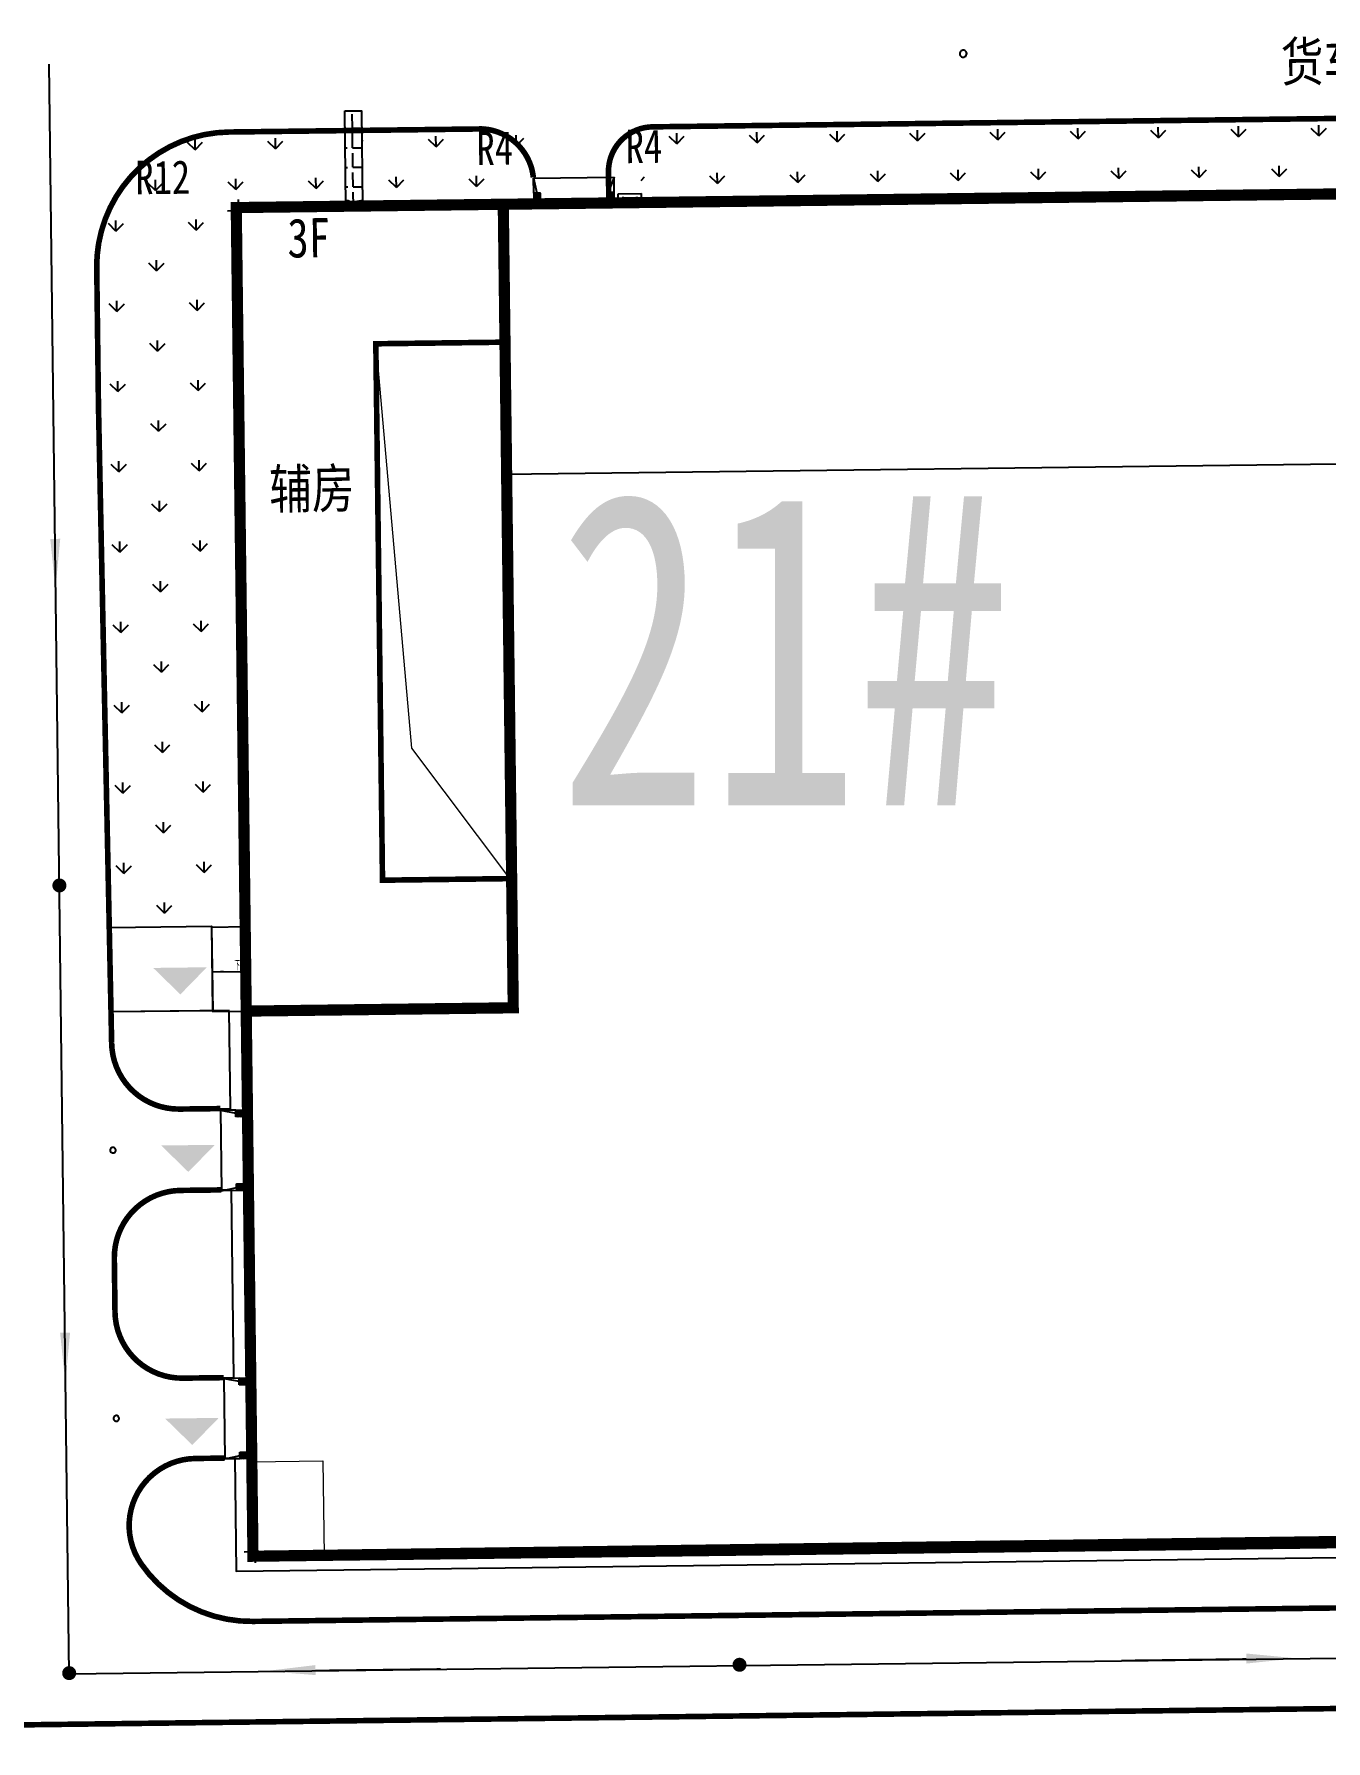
# Model space of a CAD drawing. Extents: x 60102 to 11003895, y 103457 to 3214550.
# Drawn here: x 9570518 to 9686129, y 2549574 to 2702284 of the extents above; entities that cross this region are included whole.
import ezdxf
from ezdxf.enums import TextEntityAlignment as Align

# ---------------------------------------------------------------- set-up
doc = ezdxf.new("R2010")
doc.units = 0
doc.header["$LTSCALE"] = 10
doc.linetypes.add('DOTE', pattern=[2.42, 2, -0.2, 0.02, -0.2])
doc.layers.get('0').update_dxf_attribs({"linetype": 'CONTINUOUS', "lineweight": 0})
for name, color, linetype in [('01', 7, 'CONTINUOUS'), ('COLUMN', 7, 'CONTINUOUS'), ('DIM_COOR', 3, 'CONTINUOUS'), ('GROUND', 2, 'CONTINUOUS'), ('jianzhulunkuox', 255, 'CONTINUOUS'), ('PUB_DIM', 3, 'CONTINUOUS'), ('PUB_TEXT', 7, 'CONTINUOUS'), ('STAIR', 2, 'CONTINUOUS'), ('WALL', 255, 'CONTINUOUS'), ('WINDOW', 2, 'CONTINUOUS'), ('WINDOW_TEXT', 7, 'CONTINUOUS'), ('其它标注', 7, 'CONTINUOUS'), ('围墙', 6, 'FENCELINE2'), ('填充', 8, 'CONTINUOUS'), ('本原设计坡度坡长', 141, 'CONTINUOUS'), ('本院设计厂区道路', 161, 'CONTINUOUS'), ('本院设计厂区道路中心', 2, 'DOTE'), ('本院设计标高', 31, 'CONTINUOUS'), ('绿化', 3, 'CONTINUOUS'), ('绿化系统', 3, 'CONTINUOUS'), ('铺地', 252, 'CONTINUOUS')]:
    doc.layers.add(name, color=color, linetype=linetype)
doc.layers.add('建筑', color=43, linetype='CONTINUOUS', lineweight=0)
doc.styles.add('-宋体', font='')
doc.styles.add('_TCH_DIM', font='SIMPLEX', dxfattribs={"bigfont": 'GBCBIG'})
doc.styles.add('SIMPLEX', font='SIMPLEX.SHX')
doc.styles.get("Standard").update_dxf_attribs({"font": 'isocp.shx', "width": 0.707, "height": 10, "bigfont": 'intecad.shx'})
doc.styles.get('-宋体').set_extended_font_data('SimSun')
doc.linetypes.add('FENCELINE2', pattern='A,0.25,-0.1,[132,ltypeshp.shx,S=0.1,R=0,X=-0.1,Y=0],-0.1,1', length=1.45)
pattern_1 = [(90.711, (9590085, 2566263.7), (-3636.354, 3547.22), [952.49, -6231.64]), (45.711, (9590085, 2566263.7), (-3636.36, 3547.22), [952.49, -4127.46]), (135.711, (9590085, 2566263.7), (-3547.22, -3636.36), [952.49, -4127.46])]

# ---------------------------------------------------------------- blocks, each defined once
blk = doc.blocks.new('道路标高')
at = {"layer": '本院设计标高', "const_width": 490}
blk.add_lwpolyline([(-113, -217, 1), (113, 217, 1)], format="xyb", close=True, dxfattribs=at)
blk = doc.blocks.new('ty')
at = {"layer": '本原设计坡度坡长', "linetype": 'Continuous', "ltscale": 3, "const_width": 100, "flags": 128}
blk.add_lwpolyline([(-3727, 29), (-14925, 29)], dxfattribs=at)
at = {"layer": '本原设计坡度坡长'}
blk.add_solid([(746, 7), (-3724, 489), (-3731, -405)], dxfattribs=at)
blk = doc.blocks.new('_DBLK1')
for p, q in [((-0.47, 0), (-0.47, -0.47)), ((0.47, 0), (0.47, -0.47))]:
    blk.add_line(p, q)
for centre, start, end in [((-0.47, 0), 270, 0), ((0.47, 0), 180, 270)]:
    blk.add_arc(centre, 0.47, start, end)
at = {"layer": 'WINDOW_TEXT', "style": 'SIMPLEX', "flags": 9}
blk.add_attdef('A', text='', height=1, dxfattribs=at).set_placement((0, 1.5), align=Align.MIDDLE)
blk = doc.blocks.new('_ARROW')
blk.add_solid([(0, 0), (-1, 0.1), (-1, -0.1)])
blk = doc.blocks.new('$DorLib2D$00000132')
at = {"color": 0, "linetype": 'Continuous'}
for p, q in [((-0.5, 0.104), (-0.5, 0)), ((-0.147, 0.104), (-0.5, 0.104)), ((-0.147, 0), (-0.147, 0.104)), ((0.147, 0.104), (0.5, 0.104)), ((0.147, 0), (0.147, 0.104)), ((0.5, 0.104), (0.5, 0)), ((-0.5, 0), (-0.147, 0)), ((-0.167, 0), (0.167, 0)), ((-0.167, -0.104), (-0.167, 0)), ((0.167, -0.104), (-0.167, -0.104)), ((0.5, 0), (0.147, 0)), ((0.167, 0), (0.167, -0.104))]:
    blk.add_line(p, q, dxfattribs=at)

msp = doc.modelspace()

# ---------------------------------------------------------------- hatches: boundary and pattern name
at = {"layer": '填充'}
h = msp.add_hatch(dxfattribs=at)
h.set_pattern_fill('ANSI31', color=0, scale=800, angle=0.71089192, style=0)
h.set_pattern_definition([(135.710892, (9071153.95, 2383543.08), (69.827922, 71.582549), [])])
h.paths.add_polyline_path([(9615235.404, 2688045.121), (9615835.358, 2688052.565), (9615848.386, 2687002.646), (9615248.432, 2686995.202)])
h = msp.add_hatch(dxfattribs=at)
h.set_pattern_fill('ANSI31', color=0, scale=800, angle=0.71089192, style=0)
h.set_pattern_definition([(45.710892, (10173904.24, 2397226.05), (-71.582549, 69.827922), [])])
h.paths.add_polyline_path([(9622434.906, 2688134.453), (9621834.953, 2688127.008), (9621847.98, 2687077.089), (9622447.934, 2687084.533)])
h = msp.add_hatch(dxfattribs=at)
h.set_pattern_fill('ANSI31', color=0, scale=800, angle=-89.28910808, style=0)
h.set_pattern_definition([(225.710892, (9893152.5, 2054736.95), (-71.582549, 69.827922), [])])
h.paths.add_polyline_path([(9588568.571, 2605417.903), (9588561.127, 2606017.857), (9589461.058, 2606029.023), (9589611.046, 2606030.884), (9589618.49, 2605430.931)])
h.paths.add_polyline_path([(9588650.458, 2598818.411), (9588643.014, 2599418.365), (9589692.933, 2599431.392), (9589700.377, 2598831.439)])
h = msp.add_hatch(dxfattribs=at)
h.set_pattern_fill('ANSI31', color=0, scale=800, angle=-89.28910808, style=0)
h.set_pattern_definition([(225.710892, (9893450.27, 2030738.8), (-71.582549, 69.827922), [])])
h.paths.add_polyline_path([(9588866.341, 2581419.751), (9588858.897, 2582019.704), (9589758.828, 2582030.871), (9589908.816, 2582032.732), (9589916.26, 2581432.778)])
h.paths.add_polyline_path([(9588948.228, 2574820.259), (9588940.784, 2575420.212), (9589990.703, 2575433.24), (9589998.147, 2574833.286)])
at = {"layer": '本院设计标高'}
for points in [[(9583607.346, 2616362.938), (9581177.753, 2618732.976), (9585977.384, 2618792.53)], [(9584320.69, 2600474.694), (9581891.098, 2602844.732), (9586690.728, 2602904.286)], [(9584672.802, 2576042.913), (9582243.21, 2578412.951), (9587042.84, 2578472.505)]]:
    msp.add_hatch(color=0, dxfattribs=at).paths.add_polyline_path(points)
at = {"layer": '绿化', "ltscale": 3, "extrusion": (1.57759e-08, 5.44788e-10, 1)}
h = msp.add_hatch(dxfattribs=at)
h.set_pattern_fill('GRASS', color=0, scale=1800, angle=1.97780144, style=0)
h.set_pattern_definition(pattern_1)
edge = h.paths.add_edge_path()
edge.add_line((9587887.506, 2622480.781), (9577328.333, 2622349.762))
edge.add_line((9577328.333, 2622349.762), (9576573.769, 2683162.236))
edge.add_ellipse((9588560.432, 2683309.403), major_axis=(-413.718, 11980.425), ratio=1, start_angle=-1.3019093, end_angle=88.72561866, ccw=False)
edge.add_line((9588419.024, 2695296.135), (9598313.053, 2695418.901))
edge.add_line((9598313.053, 2695418.901), (9598400.686, 2688356.289))
edge.add_line((9598400.686, 2688356.289), (9587071.865, 2688215.72))
edge.add_line((9587071.865, 2688215.72), (9587887.506, 2622480.781))
h = msp.add_hatch(dxfattribs=at)
h.set_pattern_fill('GRASS', color=0, scale=1800, angle=1.97780144, style=0)
h.set_pattern_definition(pattern_1)
edge = h.paths.add_edge_path()
edge.add_line((9599899.319, 2688372.559), (9599812.962, 2695435.447))
edge.add_line((9599812.962, 2695435.447), (9611117.322, 2695573.663))
edge.add_ellipse((9611166.229, 2691573.962), major_axis=(-138.049, 3997.617), ratio=1, start_angle=268.72270863, end_angle=358.72275071, ccw=False)
edge.add_line((9615165.93, 2691622.866), (9615203.875, 2688564.784))
edge.add_line((9615203.875, 2688564.784), (9599899.319, 2688372.559))
edge = h.paths.add_edge_path()
edge.add_line((9624852.601, 2688682.757), (9624770.128, 2695428.072))
edge.add_ellipse((9626378.836, 2691695.258), major_axis=(-140.282, 4062.285), ratio=1, start_angle=-1.1815575, end_angle=21.3364971, ccw=False)
edge.add_line((9626322.35, 2695759.572), (9707116.362, 2696747.426))
edge.add_ellipse((9707167.705, 2692760.699), major_axis=(-137.602, 3984.682), ratio=1, start_angle=-24.02043036, end_angle=-1.23994588, ccw=False)
edge.add_line((9708664.033, 2696456.322), (9708747.34, 2689725.475))
edge.add_line((9708747.34, 2689725.475), (9624852.601, 2688682.757))
at = {"layer": '铺地', "linetype": 'Continuous', "ltscale": 3}
h = msp.add_hatch(dxfattribs=at)
h.set_pattern_fill('ANGLE', color=0, scale=500, angle=361.96741959, style=0)
h.set_pattern_definition([(0.7005, (9590085.2, 2566263.7), (-21.35, 1746.12), [1270, -476.25]), (90.7005, (9590085.2, 2566263.7), (-1746.12, -21.35), [1270, -476.25])])
h.paths.add_polyline_path([(9598313.074, 2695417.108), (9599812.962, 2695435.447), (9599916.883, 2686936.082), (9598416.995, 2686917.743)])

# ---------------------------------------------------------------- linework, layer by layer
at = {"layer": 'COLUMN', "color": 0}
for p, q in [((9622786.741, 2687988.807, 0), (9624886.579, 2688014.861, 0)), ((9622797.907, 2687088.876, 0), (9622786.741, 2687988.807, 0)), ((9624897.745, 2687114.931, 0), (9624886.579, 2688014.861, 0))]:
    msp.add_line(p, q, dxfattribs=at)
at = {"layer": 'DIM_COOR', "color": 0, "linetype": 'Continuous'}
for p, q in [((9587833.396, 2686485.036), (9589833.242, 2686509.85)), ((9588845.726, 2685497.52), (9588820.912, 2687497.366)), ((9590334.576, 2565506.756), (9590309.762, 2567506.602)), ((9589322.246, 2566494.272), (9591322.092, 2566519.086))]:
    msp.add_line(p, q, dxfattribs=at)
at = {"layer": 'GROUND', "color": 0}
for p, q in [((9615218.709, 2689395.018, 0), (9622418.103, 2689484.348, 0)), ((9615218.709, 2689395.018, 0), (9615511.299, 2688048.544, 0)), ((9615235.458, 2688045.121, 0), (9615218.709, 2689395.018, 0)), ((9622418.103, 2689484.348, 0), (9621909.031, 2688127.927, 0)), ((9622434.852, 2688134.452, 0), (9622418.103, 2689484.348, 0)), ((9588561.127, 2606017.859, 0), (9587211.231, 2606001.11, 0)), ((9587211.231, 2606001.11, 0), (9587300.561, 2598801.716, 0)), ((9587211.231, 2606001.11, 0), (9588564.549, 2605742.018, 0)), ((9587300.561, 2598801.716, 0), (9588647.035, 2599094.306, 0)), ((9588650.457, 2598818.465, 0), (9587300.561, 2598801.716, 0)), ((9588858.897, 2582019.706, 0), (9587509.001, 2582002.957, 0)), ((9587509.001, 2582002.957, 0), (9587598.331, 2574803.563, 0)), ((9587509.001, 2582002.957, 0), (9588862.319, 2581743.866, 0)), ((9587598.331, 2574803.563, 0), (9588944.805, 2575096.153, 0)), ((9588948.227, 2574820.313, 0), (9587598.331, 2574803.563, 0))]:
    msp.add_line(p, q, dxfattribs=at)
at = {"layer": 'GROUND', "color": 0, "elevation": 0}
msp.add_lwpolyline([(9615844.72, 2687302.623), (9621844.258, 2687377.066), (9621847.98, 2687077.089), (9615848.442, 2687002.647)], close=True, dxfattribs=at)
at = {"layer": 'jianzhulunkuox', "ltscale": 100}
msp.add_line((9937310.371, 2666907.27), (9612607.505, 2662878.344, 0), dxfattribs=at)
at = {"layer": 'jianzhulunkuox', "ltscale": 100, "const_width": 1000, "flags": 128}
msp.add_lwpolyline([(9612507.458, 2687061.199), (9613399.528, 2615166.733), (9589501.367, 2614870.204), (9590106.585, 2566093.959), (9938295.383, 2570824.345), (9937062.475, 2691088.291), (9612507.458, 2687061.199)], dxfattribs=at)
at = {"layer": 'PUB_DIM', "color": 0, "elevation": 0}
msp.add_lwpolyline([(9586457.429, 2618392.709), (9588983.73, 2618424.055)], dxfattribs=at)
at = {"layer": 'STAIR', "color": 0}
msp.add_line((9586407.801, 2622392.401, 0), (9589407.57, 2622429.622, 0), dxfattribs=at)
at = {"layer": 'STAIR', "color": 0, "elevation": 0}
msp.add_lwpolyline([(9586407.801, 2622392.401), (9586501.598, 2614832.983), (9589501.367, 2614870.204)], dxfattribs=at)
for points in [[(9589392.956, 2599427.67), (9589318.513, 2605427.209), (9589618.49, 2605430.931), (9589692.933, 2599431.392)], [(9589690.726, 2575429.518), (9589616.283, 2581429.056), (9589916.26, 2581432.778), (9589990.703, 2575433.24)]]:
    msp.add_lwpolyline(points, close=True, dxfattribs=at)
at = {"layer": 'WALL', "color": 0}
for p, q in [((9615835.414, 2688052.566, 0), (9615235.461, 2688045.121, 0)), ((9615235.461, 2688045.121, 0), (9615248.488, 2686995.202, 0)), ((9615848.442, 2687002.647, 0), (9615835.414, 2688052.566, 0)), ((9622434.906, 2688134.453, 0), (9621834.953, 2688127.008, 0)), ((9621834.953, 2688127.008, 0), (9621847.98, 2687077.089, 0)), ((9622447.934, 2687084.533, 0), (9622434.906, 2688134.453, 0)), ((9598447.549, 2686546.717, 0), (9598444.572, 2686786.699, 0)), ((9599947.434, 2686565.328, 0), (9599944.456, 2686805.309, 0)), ((9615248.488, 2686995.202, 0), (9615848.442, 2687002.647, 0)), ((9589395.163, 2623429.545, 0), (9589426.18, 2620929.738, 0)), ((9589635.144, 2623432.523, 0), (9589666.162, 2620932.715, 0)), ((9589426.18, 2620929.738, 0), (9589666.162, 2620932.715, 0)), ((9589678.569, 2619932.792, 0), (9589438.587, 2619929.815, 0)), ((9589715.79, 2616933.023, 0), (9589475.809, 2616930.045, 0)), ((9589728.197, 2615933.1, 0), (9589488.216, 2615930.122, 0)), ((9589488.216, 2615930.122, 0), (9589501.367, 2614870.204, 0)), ((9589728.197, 2615933.1, 0), (9589738.371, 2615113.163, 0)), ((9589593.676, 2607430.777, 0), (9589833.658, 2607433.754, 0)), ((9589618.49, 2605430.931, 0), (9589593.676, 2607430.777, 0)), ((9589858.472, 2605433.908, 0), (9589833.658, 2607433.754, 0)), ((9588561.127, 2606017.857, 0), (9589611.046, 2606030.884, 0)), ((9588568.571, 2605417.903, 0), (9588561.127, 2606017.857, 0)), ((9589618.49, 2605430.931, 0), (9588568.571, 2605417.903, 0)), ((9589611.046, 2606030.884, 0), (9589618.49, 2605430.931, 0)), ((9588643.014, 2599418.365, 0), (9589692.933, 2599431.392, 0)), ((9588650.458, 2598818.411, 0), (9588643.014, 2599418.365, 0)), ((9589692.933, 2599431.392, 0), (9589700.377, 2598831.439, 0)), ((9589711.543, 2597931.508, 0), (9589692.933, 2599431.392, 0)), ((9589951.525, 2597934.486, 0), (9589932.914, 2599434.37, 0)), ((9589700.377, 2598831.439, 0), (9588650.458, 2598818.411, 0)), ((9589916.26, 2581432.778, 0), (9589897.65, 2582932.662, 0)), ((9590156.242, 2581435.756, 0), (9590137.631, 2582935.64, 0)), ((9588858.897, 2582019.704, 0), (9589908.816, 2582032.732, 0)), ((9588866.341, 2581419.751, 0), (9588858.897, 2582019.704, 0)), ((9589916.26, 2581432.778, 0), (9588866.341, 2581419.751, 0)), ((9589908.816, 2582032.732, 0), (9589916.26, 2581432.778, 0)), ((9588940.784, 2575420.212, 0), (9589990.703, 2575433.24, 0)), ((9588948.228, 2574820.259, 0), (9588940.784, 2575420.212, 0)), ((9589998.147, 2574833.286, 0), (9588948.228, 2574820.259, 0)), ((9589990.703, 2575433.24, 0), (9590230.684, 2575436.217, 0)), ((9589990.703, 2575433.24, 0), (9589998.147, 2574833.286, 0)), ((9590009.313, 2573933.355, 0), (9589990.703, 2575433.24, 0)), ((9590249.295, 2573936.333, 0), (9590230.684, 2575436.217, 0))]:
    msp.add_line(p, q, dxfattribs=at)
at = {"layer": '围墙', "color": 0, "ltscale": 8000, "extrusion": (1.57759e-08, 5.44788e-10, 1), "const_width": 200, "elevation": 0.152, "flags": 128}
msp.add_lwpolyline([(9542451.662, 2668293.914), (9542451.662, 2668293.914), (9545925.415, 2626566.828), (9546762.364, 2616513.306), (9556555.997, 2556126.038), (9567148.491, 2428887.875), (9589893.732, 2414905.127), (9919272.218, 2481101.956, 0.002675575), (9950479.358, 2487547.737, 0.002675575)], format="xyb", dxfattribs=at)
at = {"layer": '建筑', "color": 0, "const_width": 1000, "elevation": 0}
msp.add_lwpolyline([(9588609.298, 2686764.67), (9937062.475, 2691088.291), (9938559.762, 2570417.58), (9590106.585, 2566093.959)], close=True, dxfattribs=at)
at = {"layer": '建筑', "color": 0, "elevation": 0}
for points in [[(9612507.458, 2687061.199), (9613399.528, 2615166.733), (9589501.367, 2614870.204)], [(9590001.621, 2574553.308), (9596361.132, 2574632.217), (9596466.095, 2566172.868)]]:
    msp.add_lwpolyline(points, dxfattribs=at)
at = {"layer": '建筑', "color": 0, "ltscale": 3, "const_width": 500, "elevation": 0, "flags": 128}
msp.add_lwpolyline([(9613056.117, 2626723.362), (9601696.992, 2626582.418), (9601101.451, 2674578.723), (9612460.577, 2674719.668)], close=True, dxfattribs=at)
at = {"layer": '建筑', "color": 0, "ltscale": 3, "elevation": 0, "flags": 128}
msp.add_lwpolyline([(9601101.451, 2674578.723), (9604295.757, 2638385.354), (9613056.117, 2626723.362)], dxfattribs=at)
at = {"layer": '本院设计厂区道路', "color": 0, "linetype": 'Continuous', "ltscale": 3, "const_width": 500, "elevation": 0, "flags": 128}
for points in [[(9587974.998, 2693525.843), (9610666.015, 2693803.281)], [(9588268.084, 2693529.426), (9595064.709, 2693612.527)], [(9576276.31, 2669026.079), (9576121.809, 2681477.785)], [(9587578.166, 2574873.332), (9584947.376, 2574840.689)], [(9590099.626, 2560263.438), (9935833.268, 2564553.315)], [(9569212.906, 2551003.582), (9971942.115, 2556000.705)]]:
    msp.add_lwpolyline(points, dxfattribs=at)
for points in [[(9615198.53, 2689464.787, 0.3676603398), (9610666.015, 2693803.281)], [(9710739.831, 2688885.485), (9710713.656, 2691026.246, 0.4142135624), (9706665.052, 2694977.044), (9625871.04, 2693989.19, 0.4142135624), (9621920.243, 2689940.586), (9621948.381, 2687639.194)], [(9587974.998, 2693525.843, 0.4142666349), (9576122.633, 2681377.854)], [(9576256.121, 2683317.776, 0.0405773118), (9576122.633, 2681377.854)], [(9587190.109, 2606148.028), (9583530.39, 2606102.618, -0.4142135624), (9577456.409, 2612027.713), (9576276.31, 2669026.079)], [(9587488.822, 2582072.726), (9583829.103, 2582027.316, -0.4142135624), (9577755.123, 2587952.412), (9577695.568, 2592752.094, -0.4142135624), (9583620.664, 2598826.075), (9587280.382, 2598871.485)], [(9584947.376, 2574840.689, 0.6011883293), (9580092.896, 2565419.788)], [(9580092.896, 2565419.788, 0.2490723067), (9590099.626, 2560263.438)]]:
    msp.add_lwpolyline(points, format="xyb", dxfattribs=at)
at = {"layer": '本院设计厂区道路中心', "color": 0, "ltscale": 9000}
for q in [(9571869.535, 2699594.124, 0), (9953887.714, 2560276.989, 0)]:
    msp.add_line((9573656.728, 2555559.067, 0), q, dxfattribs=at)
at = {"layer": '绿化系统', "color": 0, "linetype": 'Continuous', "ltscale": 3, "elevation": 0, "flags": 128}
for points in [[(9587981.304, 2614921.362), (9577422.13, 2614790.344), (9577456.409, 2612027.713, 0.4142135624), (9583530.39, 2606102.618), (9588090.025, 2606159.194)], [(9588180.313, 2598882.651), (9583620.664, 2598826.075, 0.4142135624), (9577695.568, 2592752.094, 0.0110563217), (9577695.568, 2592752.094), (9577755.123, 2587952.412, 0.4142135624), (9583829.103, 2582027.316), (9588388.753, 2582083.892)], [(9939931.029, 2579245.341), (9940830.96, 2579256.507, -0.5890608061), (9945708.976, 2569956.368, -0.2490723063), (9935833.268, 2564553.315), (9590099.603, 2560263.437, -0.2531896025), (9579992.184, 2565569.642, -0.5909925993), (9584947.376, 2574840.689), (9587578.152, 2574873.332), (9587578.152, 2574873.332), (9588478.083, 2574884.498), (9588603.892, 2564745.225), (9940056.838, 2569106.068)]]:
    msp.add_lwpolyline(points, format="xyb", close=True, dxfattribs=at)
at = {"layer": '铺地', "color": 0, "linetype": 'Continuous', "ltscale": 3, "elevation": 0, "flags": 128}
for points in [[(9598313.074, 2695417.108), (9599812.962, 2695435.447), (9599916.883, 2686936.082), (9598416.995, 2686917.743)], [(9577328.333, 2622349.762), (9586387.636, 2622462.17), (9586481.433, 2614902.752), (9577422.13, 2614790.344)]]:
    msp.add_lwpolyline(points, close=True, dxfattribs=at)

# ---------------------------------------------------------------- block references
at = {"layer": 'PUB_DIM', "color": 0, "xscale": 1000.000000005101, "yscale": 1000, "zscale": 1000, "rotation": 180.7108919228942}
msp.add_blockref('_ARROW', (9586457.429, 2618392.709, 0), dxfattribs=at)
at = {"layer": 'WINDOW', "color": 0}
for name, p, xscale, yscale, zscale, rotation in [('_DBLK1', (9623849.315, 2686981.912, 0), -1499.999999996476, 1500, 1500, 180.7108919228996), ('_DBLK1', (9599196.003, 2686676.013, 0), 1499.999999996476, 1500, 1500, 180.7108919228996), ('$DorLib2D$00000132', (9589577.189, 2618431.419, 0), 2999.999999992952, 240, -2999.99999999996, 270.7108919228995)]:
    msp.add_blockref(name, p, dxfattribs=dict(at, xscale=xscale, yscale=yscale, zscale=zscale, rotation=rotation))
at = {"layer": '本原设计坡度坡长', "color": 0, "linetype": 'Continuous'}
for p, rotation in [((9572412.08, 2653397.056, 0), 270.7008636159439), ((9573293.405, 2582368.472, 0), 270.7008636159439), ((9682745.62, 2556945.625, 0), 0.7112450104772421)]:
    msp.add_blockref('ty', p, dxfattribs=dict(at, rotation=rotation))
at = {"layer": '本原设计坡度坡长', "color": 0, "linetype": 'Continuous', "xscale": -1, "rotation": 0.7105380317345399}
msp.add_blockref('ty', (9591971.936, 2555819.302, 0), dxfattribs=at)
at = {"layer": '本院设计标高', "color": 0, "linetype": 'Continuous', "ltscale": 3}
for p, xscale, yscale, zscale, rotation in [((9653668.114, 2700533.068, 0), 1.280000001799387, 1.279999986290932, 1.28, 0.6904814691178797), ((9572781.319, 2626110.791, 0), 1.280000001377087, 1.280000001192093, 1.28, 0.7008629214888197), ((9577575.517, 2602428.478, 0), 1.023999999648119, 1.024000003933907, 1.024, 0.7008630892488739), ((9577873.287, 2578430.326, 0), 1.023999999648119, 1.024000003933907, 1.024, 0.7008630892488739), ((9633651.153, 2556380.641, 0), 1.280000001377087, 1.280000001192093, 1.28, 0.7008629214888197), ((9573655.771, 2555636.216, 0), 1.280000001377087, 1.280000001192093, 1.28, 0.7008629214888197)]:
    msp.add_blockref('道路标高', p, dxfattribs=dict(at, xscale=xscale, yscale=yscale, zscale=zscale, rotation=rotation))

# ---------------------------------------------------------------- texts
at = {"layer": '01', "color": 0, "lineweight": 0, "insert": (9617436.976, 2661269.418), "char_height": 28000, "width": 145375.5942, "attachment_point": 1}
msp.add_mtext('{\\fSimSun|b0|i0|c134|p2;21#}', dxfattribs=at)
at = {"layer": 'PUB_TEXT', "color": 0, "style": '_TCH_DIM', "width": 0.6}
msp.add_text('下', height=800, rotation=0.71089152, dxfattribs=at).set_placement((9588465.015, 2618521.596, 0))
at = {"layer": '其它标注', "color": 0, "linetype": 'Continuous', "style": '-宋体', "width": 0.8}
msp.add_text('货车车行道', height=3500, rotation=0.71089152, dxfattribs=at).set_placement((9682122.383, 2698042.796, 0))
for s, height, rotation, p in [('R4', 3000, 0.71089152, (9611764.115, 2690588.951, 0)), ('R4', 3000, 0.71089152, (9625115.825, 2690754.62, 0)), ('R12', 3000, 0.71089152, (9582045.927, 2687979.232, 0)), ('3F', 3500, 0.7005097, (9595113.233, 2682311.269, 0)), ('辅房', 3500, 0.71089152, (9595399.445, 2659866.57, 0))]:
    msp.add_text(s, height=height, rotation=rotation, dxfattribs=at).set_placement(p, align=Align.CENTER)

doc.saveas('drawing.dxf')
